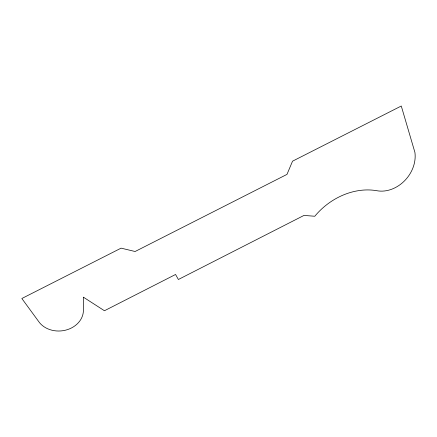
<?xml version="1.0" encoding="UTF-8"?>
<svg xmlns="http://www.w3.org/2000/svg" width="437" height="437" viewBox="0 0 437 437"><rect width="100%" height="100%" fill="white"/><g stroke="black" fill="none" stroke-linecap="round" stroke-linejoin="round"><path stroke-width="0.66" d="M83.434 297.204L83.407 310.259A23.975 19.96 -5.5 0 1 65.386 330.219A23.975 19.96 -5.5 0 1 38.418 321.168L21.85 298.504L121.098 248.15L135.104 251.51L286.983 174.385L292.544 161.177L401.275 106.016L414.921 152.431A31.491 25.887 -50.3 0 1 377.033 190.75A61.3 49.774 -40.8 0 0 314.793 216.249L303.961 215.425L178.383 279.494L175.559 274.48L104.448 310.745L83.434 297.204"/></g></svg>
